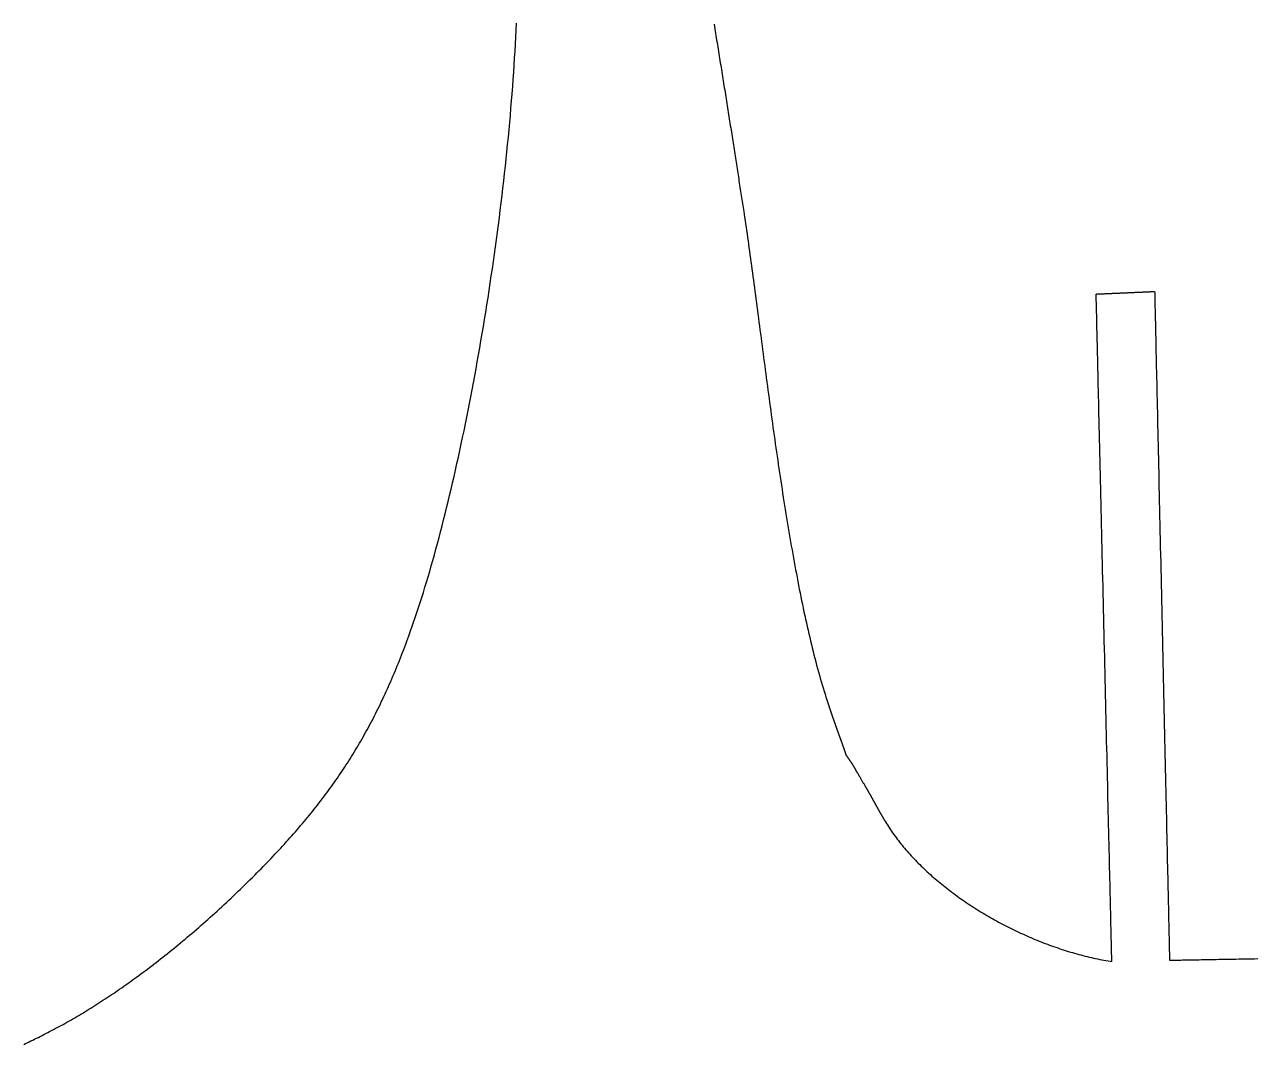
# Model space of a CAD drawing. Extents: x -41.2 to 15.8, y -4.2 to 22.
# Drawn here: x -33.35 to -26.95, y -3.93 to 1.37 of the extents above; entities that cross this region are included whole.
import ezdxf

# ---------------------------------------------------------------- set-up
doc = ezdxf.new("R2010")
doc.units = 0
doc.header["$MEASUREMENT"] = 0
doc.layers.add('LAYER_1', color=7, linetype='CONTINUOUS')

msp = doc.modelspace()

# ---------------------------------------------------------------- linework, layer by layer
at = {"layer": 'LAYER_1'}
msp.add_polyline3d([(-33.3595, -3.92943, 0), (-33.3501, -3.92511, 0), (-33.3407, -3.92074, 0), (-33.3313, -3.9163, 0), (-33.3218, -3.9118, 0), (-33.3122, -3.90725, 0), (-33.3027, -3.90263, 0), (-33.2931, -3.89795, 0), (-33.2835, -3.89321, 0), (-33.2738, -3.8884, 0), (-33.2641, -3.88354, 0), (-33.2544, -3.87861, 0), (-33.2446, -3.87362, 0), (-33.2348, -3.86857, 0), (-33.225, -3.86345, 0), (-33.2151, -3.85827, 0), (-33.2052, -3.85303, 0), (-33.1953, -3.84772, 0), (-33.1853, -3.84235, 0), (-33.1753, -3.83692, 0), (-33.1653, -3.83141, 0), (-33.1553, -3.82585, 0), (-33.1452, -3.82022, 0), (-33.135, -3.81452, 0), (-33.1249, -3.80876, 0), (-33.1147, -3.80293, 0), (-33.1045, -3.79704, 0), (-33.0942, -3.79108, 0), (-33.084, -3.78505, 0), (-33.0736, -3.77895, 0), (-33.0633, -3.77279, 0), (-33.0529, -3.76656, 0), (-33.0425, -3.76026, 0), (-33.0321, -3.7539, 0), (-33.0216, -3.74746, 0), (-33.0111, -3.74096, 0), (-33.0006, -3.73438, 0), (-32.99, -3.72774, 0), (-32.9795, -3.72103, 0), (-32.9688, -3.71425, 0), (-32.9582, -3.7074, 0), (-32.9475, -3.70047, 0), (-32.9368, -3.69348, 0), (-32.9261, -3.68642, 0), (-32.9153, -3.67928, 0), (-32.9045, -3.67207, 0), (-32.8937, -3.6648, 0), (-32.8828, -3.65745, 0), (-32.872, -3.65002, 0), (-32.861, -3.64253, 0), (-32.8501, -3.63496, 0), (-32.8391, -3.62732, 0), (-32.8281, -3.6196, 0), (-32.8171, -3.61181, 0), (-32.8061, -3.60395, 0), (-32.795, -3.59602, 0), (-32.7839, -3.58801, 0), (-32.7728, -3.57992, 0), (-32.7616, -3.57176, 0), (-32.7504, -3.56352, 0), (-32.7392, -3.55521, 0), (-32.7279, -3.54682, 0), (-32.7167, -3.53836, 0), (-32.7054, -3.52982, 0), (-32.694, -3.52121, 0), (-32.6827, -3.51251, 0), (-32.6713, -3.50374, 0), (-32.6599, -3.49489, 0), (-32.6485, -3.48597, 0), (-32.637, -3.47696, 0), (-32.6255, -3.46788, 0), (-32.614, -3.45872, 0), (-32.6025, -3.44948, 0), (-32.5909, -3.44017, 0), (-32.5793, -3.43077, 0), (-32.5677, -3.42129, 0), (-32.5561, -3.41173, 0), (-32.5444, -3.4021, 0), (-32.5327, -3.39238, 0), (-32.521, -3.38258, 0), (-32.5093, -3.3727, 0), (-32.4975, -3.36274, 0), (-32.4858, -3.3527, 0), (-32.4739, -3.34258, 0), (-32.4621, -3.33237, 0), (-32.4502, -3.32208, 0), (-32.4384, -3.31171, 0), (-32.4265, -3.30126, 0), (-32.4145, -3.29072, 0), (-32.4026, -3.2801, 0), (-32.3906, -3.2694, 0), (-32.3786, -3.25861, 0), (-32.3666, -3.24774, 0), (-32.3545, -3.23679, 0), (-32.3425, -3.22575, 0), (-32.3304, -3.21462, 0), (-32.3182, -3.20341, 0), (-32.3061, -3.19211, 0), (-32.2939, -3.18073, 0), (-32.2818, -3.16926, 0), (-32.2696, -3.15771, 0), (-32.2573, -3.14607, 0), (-32.2451, -3.13434, 0), (-32.2328, -3.12252, 0), (-32.2205, -3.11062, 0), (-32.2082, -3.09863, 0), (-32.1959, -3.08655, 0), (-32.1835, -3.07438, 0), (-32.1711, -3.06213, 0), (-32.1587, -3.04979, 0), (-32.1474, -3.03844, 0), (-32.1367, -3.02764, 0), (-32.126, -3.01686, 0), (-32.1154, -3.0061, 0), (-32.105, -2.99536, 0), (-32.0945, -2.98464, 0), (-32.0842, -2.97393, 0), (-32.074, -2.96323, 0), (-32.0638, -2.95255, 0), (-32.0537, -2.94189, 0), (-32.0437, -2.93123, 0), (-32.0337, -2.92058, 0), (-32.0239, -2.90995, 0), (-32.0141, -2.89932, 0), (-32.0044, -2.8887, 0), (-31.9947, -2.87808, 0), (-31.9852, -2.86747, 0), (-31.9757, -2.85687, 0), (-31.9662, -2.84626, 0), (-31.9569, -2.83566, 0), (-31.9476, -2.82506, 0), (-31.9384, -2.81445, 0), (-31.9293, -2.80385, 0), (-31.9202, -2.79324, 0), (-31.9112, -2.78263, 0), (-31.9022, -2.77201, 0), (-31.8934, -2.76138, 0), (-31.8846, -2.75075, 0), (-31.8758, -2.74011, 0), (-31.8672, -2.72946, 0), (-31.8586, -2.7188, 0), (-31.85, -2.70812, 0), (-31.8416, -2.69744, 0), (-31.8332, -2.68674, 0), (-31.8248, -2.67602, 0), (-31.8165, -2.66529, 0), (-31.8083, -2.65454, 0), (-31.8001, -2.64377, 0), (-31.792, -2.63298, 0), (-31.784, -2.62217, 0), (-31.776, -2.61134, 0), (-31.7681, -2.60048, 0), (-31.7602, -2.5896, 0), (-31.7524, -2.57869, 0), (-31.7447, -2.56776, 0), (-31.737, -2.5568, 0), (-31.7294, -2.54581, 0), (-31.7218, -2.5348, 0), (-31.7142, -2.52375, 0), (-31.7068, -2.51267, 0), (-31.6994, -2.50155, 0), (-31.692, -2.4904, 0), (-31.6847, -2.47922, 0), (-31.6774, -2.468, 0), (-31.6702, -2.45674, 0), (-31.6631, -2.44544, 0), (-31.656, -2.4341, 0), (-31.6489, -2.42272, 0), (-31.6419, -2.4113, 0), (-31.6349, -2.39984, 0), (-31.628, -2.38833, 0), (-31.6212, -2.37677, 0), (-31.6144, -2.36517, 0), (-31.6076, -2.35352, 0), (-31.6009, -2.34182, 0), (-31.5942, -2.33007, 0), (-31.5876, -2.31827, 0), (-31.581, -2.30642, 0), (-31.5744, -2.29452, 0), (-31.5679, -2.28256, 0), (-31.5615, -2.27054, 0), (-31.555, -2.25847, 0), (-31.5487, -2.24634, 0), (-31.5423, -2.23415, 0), (-31.536, -2.2219, 0), (-31.5298, -2.20959, 0), (-31.5236, -2.19722, 0), (-31.5174, -2.18478, 0), (-31.5112, -2.17228, 0), (-31.5051, -2.15971, 0), (-31.4991, -2.14708, 0), (-31.493, -2.13438, 0), (-31.4871, -2.1216, 0), (-31.4811, -2.10876, 0), (-31.4752, -2.09585, 0), (-31.4693, -2.08287, 0), (-31.4634, -2.06981, 0), (-31.4576, -2.05667, 0), (-31.4518, -2.04347, 0), (-31.446, -2.03018, 0), (-31.4403, -2.01682, 0), (-31.4346, -2.00337, 0), (-31.4289, -1.98985, 0), (-31.4233, -1.97624, 0), (-31.4177, -1.96256, 0), (-31.4121, -1.94879, 0), (-31.4065, -1.93493, 0), (-31.401, -1.92099, 0), (-31.3955, -1.90696, 0), (-31.39, -1.89284, 0), (-31.3846, -1.87864, 0), (-31.3791, -1.86434, 0), (-31.3737, -1.84995, 0), (-31.3684, -1.83547, 0), (-31.363, -1.8209, 0), (-31.3577, -1.80623, 0), (-31.3524, -1.79147, 0), (-31.3471, -1.7766, 0), (-31.3418, -1.76164, 0), (-31.3365, -1.74658, 0), (-31.3313, -1.73142, 0), (-31.3261, -1.71616, 0), (-31.3209, -1.7008, 0), (-31.3157, -1.68533, 0), (-31.3074, -1.66004, 0), (-31.299, -1.63434, 0), (-31.2907, -1.60823, 0), (-31.2824, -1.58173, 0), (-31.2742, -1.55485, 0), (-31.2659, -1.52758, 0), (-31.2577, -1.49994, 0), (-31.2495, -1.47193, 0), (-31.2413, -1.44355, 0), (-31.2332, -1.41482, 0), (-31.2251, -1.38575, 0), (-31.217, -1.35633, 0), (-31.2089, -1.32657, 0), (-31.2009, -1.29649, 0), (-31.1929, -1.26608, 0), (-31.185, -1.23536, 0), (-31.1771, -1.20433, 0), (-31.1692, -1.173, 0), (-31.1614, -1.14137, 0), (-31.1536, -1.10946, 0), (-31.1459, -1.07726, 0), (-31.1382, -1.04479, 0), (-31.1305, -1.01204, 0), (-31.1229, -0.97904, 0), (-31.1153, -0.94578, 0), (-31.1078, -0.91226, 0), (-31.1004, -0.87851, 0), (-31.093, -0.84452, 0), (-31.0856, -0.8103, 0), (-31.0783, -0.77586, 0), (-31.0711, -0.74121, 0), (-31.0639, -0.70634, 0), (-31.0568, -0.67127, 0), (-31.0498, -0.636, 0), (-31.0428, -0.60055, 0), (-31.0358, -0.56491, 0), (-31.029, -0.5291, 0), (-31.0222, -0.49311, 0), (-31.0155, -0.45697, 0), (-31.0088, -0.42066, 0), (-31.0022, -0.38421, 0), (-30.9957, -0.34761, 0), (-30.9892, -0.31088, 0), (-30.9829, -0.27402, 0), (-30.9766, -0.23703, 0), (-30.9704, -0.19993, 0), (-30.9642, -0.16271, 0), (-30.9582, -0.1254, 0), (-30.9522, -0.08798, 0), (-30.9463, -0.05048, 0), (-30.9405, -0.01289, 0), (-30.9348, 0.02477, 0), (-30.9292, 0.06251, 0), (-30.9236, 0.1003, 0), (-30.9182, 0.13816, 0), (-30.9128, 0.17606, 0), (-30.9076, 0.21401, 0), (-30.9024, 0.252, 0), (-30.8973, 0.29002, 0), (-30.8924, 0.32806, 0), (-30.8875, 0.36612, 0), (-30.8827, 0.40418, 0), (-30.878, 0.44226, 0), (-30.8734, 0.48033, 0), (-30.869, 0.51839, 0), (-30.8646, 0.55643, 0), (-30.8604, 0.59446, 0), (-30.8562, 0.63245, 0), (-30.8522, 0.67041, 0), (-30.8482, 0.70832, 0), (-30.8444, 0.74619, 0), (-30.8407, 0.784, 0), (-30.8371, 0.82175, 0), (-30.8337, 0.85943, 0), (-30.8303, 0.89703, 0), (-30.8271, 0.93455, 0), (-30.824, 0.97199, 0), (-30.821, 1.00933, 0), (-30.8181, 1.04656, 0), (-30.8154, 1.08369, 0), (-30.8127, 1.1207, 0), (-30.8103, 1.15759, 0), (-30.8079, 1.19435, 0), (-30.8057, 1.23098, 0), (-30.8036, 1.26747, 0), (-30.8016, 1.3038, 0), (-30.7998, 1.33999, 0), (-30.7981, 1.37601, 0)], dxfattribs=at)
at = {"layer": 'LAYER_1', "color": 7}
msp.add_polyline3d([(-29.7717, 1.37037, 0), (-29.7698, 1.35856, 0), (-29.7678, 1.34676, 0), (-29.7659, 1.33495, 0), (-29.7639, 1.32315, 0), (-29.762, 1.31134, 0), (-29.7601, 1.29953, 0), (-29.7581, 1.28772, 0), (-29.7562, 1.27592, 0), (-29.7543, 1.26411, 0), (-29.7524, 1.25231, 0), (-29.7504, 1.24051, 0), (-29.7485, 1.22871, 0), (-29.7466, 1.21692, 0), (-29.7447, 1.20513, 0), (-29.7428, 1.19334, 0), (-29.7409, 1.18156, 0), (-29.739, 1.16979, 0), (-29.7371, 1.15802, 0), (-29.7352, 1.14625, 0), (-29.7333, 1.1345, 0), (-29.7314, 1.12275, 0), (-29.7295, 1.111, 0), (-29.7276, 1.09927, 0), (-29.7257, 1.08755, 0), (-29.7238, 1.07583, 0), (-29.722, 1.06413, 0), (-29.7201, 1.05243, 0), (-29.7182, 1.04074, 0), (-29.7163, 1.02907, 0), (-29.7145, 1.01741, 0), (-29.7126, 1.00576, 0), (-29.7108, 0.99412, 0), (-29.7089, 0.9825, 0), (-29.7071, 0.97089, 0), (-29.7052, 0.95929, 0), (-29.7034, 0.94771, 0), (-29.7015, 0.93614, 0), (-29.6997, 0.92459, 0), (-29.6979, 0.91306, 0), (-29.6961, 0.90154, 0), (-29.6942, 0.89004, 0), (-29.6924, 0.87855, 0), (-29.6906, 0.86709, 0), (-29.6888, 0.85564, 0), (-29.687, 0.84421, 0), (-29.6852, 0.8328, 0), (-29.6834, 0.82141, 0), (-29.6816, 0.81004, 0), (-29.6798, 0.7987, 0), (-29.678, 0.78737, 0), (-29.6763, 0.77607, 0), (-29.6745, 0.76478, 0), (-29.6727, 0.75352, 0), (-29.671, 0.74229, 0), (-29.6692, 0.73108, 0), (-29.6675, 0.71989, 0), (-29.6657, 0.70873, 0), (-29.664, 0.69759, 0), (-29.6622, 0.68648, 0), (-29.6605, 0.67539, 0), (-29.6588, 0.66433, 0), (-29.6571, 0.6533, 0), (-29.6554, 0.6423, 0), (-29.6536, 0.63132, 0), (-29.6519, 0.62038, 0), (-29.6503, 0.60946, 0), (-29.6486, 0.59857, 0), (-29.6469, 0.58771, 0), (-29.6452, 0.57689, 0), (-29.6435, 0.56609, 0), (-29.6419, 0.55533, 0), (-29.6402, 0.5446, 0), (-29.6385, 0.5339, 0), (-29.6369, 0.52323, 0), (-29.6353, 0.5126, 0), (-29.6336, 0.502, 0), (-29.632, 0.49143, 0), (-29.6304, 0.48091, 0), (-29.6288, 0.47041, 0), (-29.6271, 0.45996, 0), (-29.6255, 0.44953, 0), (-29.624, 0.43915, 0), (-29.6224, 0.42881, 0), (-29.6208, 0.4185, 0), (-29.6192, 0.40823, 0), (-29.6176, 0.398, 0), (-29.6155, 0.38421, 0), (-29.613, 0.36738, 0), (-29.6104, 0.35038, 0), (-29.6079, 0.33324, 0), (-29.6053, 0.31595, 0), (-29.6028, 0.29852, 0), (-29.6002, 0.28094, 0), (-29.5977, 0.26323, 0), (-29.5951, 0.24537, 0), (-29.5926, 0.22739, 0), (-29.59, 0.20927, 0), (-29.5875, 0.19101, 0), (-29.5849, 0.17264, 0), (-29.5824, 0.15414, 0), (-29.5798, 0.13551, 0), (-29.5772, 0.11677, 0), (-29.5747, 0.09791, 0), (-29.5721, 0.07894, 0), (-29.5695, 0.05985, 0), (-29.5669, 0.04066, 0), (-29.5644, 0.02135, 0), (-29.5618, 0.00195, 0), (-29.5592, -0.01756, 0), (-29.5566, -0.03717, 0), (-29.554, -0.05687, 0), (-29.5513, -0.07667, 0), (-29.5487, -0.09656, 0), (-29.5461, -0.11653, 0), (-29.5435, -0.1366, 0), (-29.5408, -0.15674, 0), (-29.5382, -0.17697, 0), (-29.5355, -0.19728, 0), (-29.5328, -0.21766, 0), (-29.5302, -0.23812, 0), (-29.5275, -0.25865, 0), (-29.5248, -0.27925, 0), (-29.5221, -0.29991, 0), (-29.5193, -0.32064, 0), (-29.5166, -0.34142, 0), (-29.5139, -0.36227, 0), (-29.5111, -0.38317, 0), (-29.5084, -0.40413, 0), (-29.5056, -0.42513, 0), (-29.5028, -0.44618, 0), (-29.5, -0.46728, 0), (-29.4972, -0.48843, 0), (-29.4944, -0.50961, 0), (-29.4915, -0.53083, 0), (-29.4887, -0.55209, 0), (-29.4858, -0.57337, 0), (-29.4829, -0.59469, 0), (-29.48, -0.61604, 0), (-29.4771, -0.63741, 0), (-29.4742, -0.65881, 0), (-29.4712, -0.68022, 0), (-29.4683, -0.70166, 0), (-29.4653, -0.7231, 0), (-29.4623, -0.74456, 0), (-29.4593, -0.76604, 0), (-29.4562, -0.78751, 0), (-29.4532, -0.809, 0), (-29.4501, -0.83048, 0), (-29.447, -0.85197, 0), (-29.4439, -0.87345, 0), (-29.4408, -0.89492, 0), (-29.4376, -0.91639, 0), (-29.4345, -0.93785, 0), (-29.4313, -0.9593, 0), (-29.4281, -0.98073, 0), (-29.4248, -1.00214, 0), (-29.4216, -1.02353, 0), (-29.4183, -1.0449, 0), (-29.415, -1.06624, 0), (-29.4117, -1.08756, 0), (-29.4084, -1.10884, 0), (-29.405, -1.13009, 0), (-29.4016, -1.15131, 0), (-29.3982, -1.17248, 0), (-29.3948, -1.19362, 0), (-29.3913, -1.21471, 0), (-29.3878, -1.23576, 0), (-29.3843, -1.25675, 0), (-29.3808, -1.2777, 0), (-29.3772, -1.29859, 0), (-29.3736, -1.31943, 0), (-29.37, -1.3402, 0), (-29.3664, -1.36092, 0), (-29.3627, -1.38157, 0), (-29.359, -1.40216, 0), (-29.3553, -1.42268, 0), (-29.3515, -1.44312, 0), (-29.3477, -1.46349, 0), (-29.3439, -1.48379, 0), (-29.3401, -1.504, 0), (-29.3362, -1.52414, 0), (-29.3323, -1.54419, 0), (-29.3284, -1.56415, 0), (-29.3244, -1.58402, 0), (-29.3205, -1.60381, 0), (-29.3164, -1.62349, 0), (-29.3124, -1.64308, 0), (-29.3083, -1.66257, 0), (-29.3042, -1.68196, 0), (-29.3, -1.70125, 0), (-29.2958, -1.72043, 0), (-29.2916, -1.73949, 0), (-29.2874, -1.75845, 0), (-29.2831, -1.77729, 0), (-29.2788, -1.79601, 0), (-29.2744, -1.81462, 0), (-29.27, -1.8331, 0), (-29.2656, -1.85145, 0), (-29.2611, -1.86968, 0), (-29.2566, -1.88778, 0), (-29.2521, -1.90575, 0), (-29.2475, -1.92358, 0), (-29.2429, -1.94127, 0), (-29.2383, -1.95882, 0), (-29.2336, -1.97623, 0), (-29.2289, -1.9935, 0), (-29.2241, -2.01062, 0), (-29.2194, -2.02758, 0), (-29.2145, -2.0444, 0), (-29.2096, -2.06105, 0), (-29.2047, -2.07755, 0), (-29.1998, -2.09389, 0), (-29.1948, -2.11007, 0), (-29.1898, -2.12608, 0), (-29.1885, -2.1301, 0), (-29.188, -2.13148, 0), (-29.1876, -2.13285, 0), (-29.1872, -2.13421, 0), (-29.1867, -2.13557, 0), (-29.1863, -2.13692, 0), (-29.1859, -2.13827, 0), (-29.1854, -2.13962, 0), (-29.185, -2.14096, 0), (-29.1846, -2.14229, 0), (-29.1841, -2.14363, 0), (-29.1837, -2.14495, 0), (-29.1833, -2.14627, 0), (-29.1829, -2.14759, 0), (-29.1824, -2.1489, 0), (-29.182, -2.15021, 0), (-29.1816, -2.15151, 0), (-29.1812, -2.15281, 0), (-29.1807, -2.1541, 0), (-29.1803, -2.15539, 0), (-29.1799, -2.15668, 0), (-29.1795, -2.15796, 0), (-29.1791, -2.15924, 0), (-29.1787, -2.16051, 0), (-29.1782, -2.16178, 0), (-29.1778, -2.16304, 0), (-29.1774, -2.1643, 0), (-29.177, -2.16556, 0), (-29.1766, -2.16681, 0), (-29.1762, -2.16806, 0), (-29.1758, -2.1693, 0), (-29.1754, -2.17054, 0), (-29.1749, -2.17178, 0), (-29.1745, -2.17301, 0), (-29.1741, -2.17424, 0), (-29.1737, -2.17547, 0), (-29.1733, -2.17669, 0), (-29.1729, -2.17791, 0), (-29.1725, -2.17912, 0), (-29.1721, -2.18033, 0), (-29.1717, -2.18154, 0), (-29.1713, -2.18274, 0), (-29.1709, -2.18394, 0), (-29.1705, -2.18514, 0), (-29.1701, -2.18633, 0), (-29.1697, -2.18752, 0), (-29.1693, -2.18871, 0), (-29.1689, -2.18989, 0), (-29.1685, -2.19107, 0), (-29.1681, -2.19225, 0), (-29.1677, -2.19343, 0), (-29.1673, -2.1946, 0), (-29.1669, -2.19577, 0), (-29.1665, -2.19693, 0), (-29.1662, -2.19809, 0), (-29.1658, -2.19925, 0), (-29.1654, -2.20041, 0), (-29.165, -2.20156, 0), (-29.1646, -2.20271, 0), (-29.1642, -2.20386, 0), (-29.1638, -2.20501, 0), (-29.1634, -2.20615, 0), (-29.163, -2.20729, 0), (-29.1626, -2.20842, 0), (-29.1623, -2.20956, 0), (-29.1619, -2.21069, 0), (-29.1615, -2.21182, 0), (-29.1611, -2.21295, 0), (-29.1607, -2.21407, 0), (-29.1603, -2.2152, 0), (-29.1599, -2.21632, 0), (-29.1596, -2.21743, 0), (-29.1592, -2.21855, 0), (-29.1588, -2.21966, 0), (-29.1584, -2.22077, 0), (-29.158, -2.22188, 0), (-29.1576, -2.22299, 0), (-29.1573, -2.2241, 0), (-29.1569, -2.2252, 0), (-29.1565, -2.2263, 0), (-29.1561, -2.2274, 0), (-29.1557, -2.2285, 0), (-29.1554, -2.22959, 0), (-29.155, -2.23069, 0), (-29.1546, -2.23178, 0), (-29.1542, -2.23287, 0), (-29.1538, -2.23396, 0), (-29.1535, -2.23504, 0), (-29.1531, -2.23613, 0), (-29.1527, -2.23721, 0), (-29.1523, -2.23829, 0), (-29.152, -2.23937, 0), (-29.1516, -2.24045, 0), (-29.1512, -2.24153, 0), (-29.1508, -2.24261, 0), (-29.1504, -2.24368, 0), (-29.1501, -2.24476, 0), (-29.1497, -2.24583, 0), (-29.1493, -2.2469, 0), (-29.1489, -2.24797, 0), (-29.1486, -2.24904, 0), (-29.1482, -2.25011, 0), (-29.1478, -2.25118, 0), (-29.1474, -2.25224, 0), (-29.1471, -2.25331, 0), (-29.1467, -2.25437, 0), (-29.1463, -2.25544, 0), (-29.1459, -2.2565, 0), (-29.1456, -2.25756, 0), (-29.1452, -2.25862, 0), (-29.1448, -2.25968, 0), (-29.1444, -2.26074, 0), (-29.1441, -2.2618, 0), (-29.1437, -2.26286, 0), (-29.1433, -2.26392, 0), (-29.1429, -2.26497, 0), (-29.1426, -2.26603, 0), (-29.1422, -2.26709, 0), (-29.1418, -2.26814, 0), (-29.1414, -2.2692, 0), (-29.1411, -2.27026, 0), (-29.1407, -2.27131, 0), (-29.1403, -2.27237, 0), (-29.1399, -2.27342, 0), (-29.1396, -2.27448, 0), (-29.1392, -2.27553, 0), (-29.1388, -2.27658, 0), (-29.1384, -2.27764, 0), (-29.1381, -2.27869, 0), (-29.1377, -2.27975, 0), (-29.1373, -2.2808, 0), (-29.1369, -2.28186, 0), (-29.1365, -2.28291, 0), (-29.1362, -2.28397, 0), (-29.1358, -2.28502, 0), (-29.1354, -2.28608, 0), (-29.135, -2.28713, 0), (-29.1347, -2.28819, 0), (-29.1343, -2.28925, 0), (-29.1339, -2.2903, 0), (-29.1335, -2.29136, 0), (-29.1331, -2.29242, 0), (-29.1328, -2.29348, 0), (-29.1324, -2.29454, 0), (-29.132, -2.2956, 0), (-29.1316, -2.29666, 0), (-29.1312, -2.29772, 0), (-29.1309, -2.29878, 0), (-29.1305, -2.29985, 0), (-29.1301, -2.30091, 0), (-29.1297, -2.30198, 0), (-29.1293, -2.30304, 0), (-29.1289, -2.30411, 0), (-29.1286, -2.30518, 0), (-29.1282, -2.30624, 0), (-29.1278, -2.30731, 0), (-29.1274, -2.30839, 0), (-29.127, -2.30946, 0), (-29.1266, -2.31053, 0), (-29.1262, -2.31161, 0), (-29.1259, -2.31268, 0), (-29.1255, -2.31376, 0), (-29.1251, -2.31484, 0), (-29.1247, -2.31592, 0), (-29.1243, -2.317, 0), (-29.1239, -2.31808, 0), (-29.1235, -2.31917, 0), (-29.1231, -2.32026, 0), (-29.1227, -2.32134, 0), (-29.1224, -2.32243, 0), (-29.122, -2.32352, 0), (-29.1216, -2.32462, 0), (-29.1212, -2.32571, 0), (-29.1208, -2.32681, 0), (-29.1204, -2.32791, 0), (-29.12, -2.32901, 0), (-29.1196, -2.33011, 0), (-29.1192, -2.33121, 0), (-29.1188, -2.33232, 0), (-29.1184, -2.33343, 0), (-29.118, -2.33454, 0), (-29.1176, -2.33565, 0), (-29.1172, -2.33677, 0), (-29.1168, -2.33788, 0), (-29.1164, -2.339, 0), (-29.116, -2.34013, 0), (-29.1156, -2.34125, 0), (-29.1152, -2.34238, 0), (-29.1148, -2.3435, 0), (-29.1144, -2.34464, 0), (-29.114, -2.34577, 0), (-29.1136, -2.34691, 0), (-29.1132, -2.34805, 0), (-29.1128, -2.34919, 0), (-29.1123, -2.35033, 0), (-29.1119, -2.35148, 0), (-29.1115, -2.35263, 0), (-29.1111, -2.35378, 0), (-29.1107, -2.35494, 0), (-29.1103, -2.35609, 0), (-29.1099, -2.35725, 0), (-29.1095, -2.35842, 0), (-29.109, -2.35959, 0), (-29.1086, -2.36076, 0), (-29.1082, -2.36193, 0), (-29.1078, -2.36311, 0), (-29.1074, -2.36428, 0), (-29.1069, -2.36547, 0), (-29.1065, -2.36665, 0), (-29.1061, -2.36784, 0), (-29.1057, -2.36903, 0), (-29.1053, -2.37023, 0), (-29.1048, -2.37143, 0), (-29.1044, -2.37263, 0), (-29.104, -2.37384, 0), (-29.1035, -2.37505, 0), (-29.1031, -2.37626, 0), (-29.1027, -2.37748, 0), (-29.1023, -2.3787, 0), (-29.1018, -2.37992, 0), (-29.1014, -2.38115, 0), (-29.1009, -2.38238, 0), (-29.1005, -2.38362, 0), (-29.1001, -2.38485, 0), (-29.0996, -2.3861, 0), (-29.0992, -2.38734, 0), (-29.0988, -2.3886, 0), (-29.0983, -2.38985, 0), (-29.0979, -2.39111, 0), (-29.0974, -2.39237, 0), (-29.097, -2.39364, 0), (-29.0965, -2.39491, 0), (-29.0961, -2.39619, 0), (-29.0956, -2.39747, 0), (-29.0952, -2.39875, 0), (-29.0947, -2.40004, 0), (-29.0943, -2.40133, 0), (-29.0938, -2.40263, 0), (-29.0934, -2.40393, 0), (-29.0929, -2.40523, 0), (-29.0925, -2.40654, 0), (-29.092, -2.40786, 0), (-29.0915, -2.40918, 0), (-29.0911, -2.4105, 0), (-29.0906, -2.41183, 0), (-29.0901, -2.41317, 0), (-29.0897, -2.4145, 0), (-29.0892, -2.41585, 0), (-29.0887, -2.4172, 0), (-29.0883, -2.41855, 0), (-29.0878, -2.41991, 0), (-29.0873, -2.42127, 0), (-29.0868, -2.42264, 0), (-29.0864, -2.42401, 0), (-29.0859, -2.42539, 0), (-29.0852, -2.42683, 0), (-29.0842, -2.42834, 0), (-29.0832, -2.4298, 0), (-29.0822, -2.43122, 0), (-29.0813, -2.4326, 0), (-29.0804, -2.43394, 0), (-29.0795, -2.43524, 0), (-29.0786, -2.4365, 0), (-29.0778, -2.43772, 0), (-29.077, -2.43891, 0), (-29.0762, -2.44005, 0), (-29.0754, -2.44117, 0), (-29.0747, -2.44224, 0), (-29.074, -2.44329, 0), (-29.0733, -2.4443, 0), (-29.0726, -2.44528, 0), (-29.0719, -2.44622, 0), (-29.0713, -2.44714, 0), (-29.0707, -2.44803, 0), (-29.0701, -2.44889, 0), (-29.0695, -2.44973, 0), (-29.0689, -2.45054, 0), (-29.0684, -2.45132, 0), (-29.0679, -2.45208, 0), (-29.0673, -2.45281, 0), (-29.0668, -2.45353, 0), (-29.0664, -2.45422, 0), (-29.0659, -2.45489, 0), (-29.0654, -2.45554, 0), (-29.065, -2.45618, 0), (-29.0646, -2.45679, 0), (-29.0641, -2.45739, 0), (-29.0637, -2.45798, 0), (-29.0633, -2.45855, 0), (-29.0629, -2.4591, 0), (-29.0626, -2.45964, 0), (-29.0622, -2.46017, 0), (-29.0618, -2.46069, 0), (-29.0615, -2.4612, 0), (-29.0611, -2.4617, 0), (-29.0608, -2.4622, 0), (-29.0604, -2.46268, 0), (-29.0601, -2.46316, 0), (-29.0598, -2.46364, 0), (-29.0595, -2.46411, 0), (-29.0591, -2.46457, 0), (-29.0588, -2.46504, 0), (-29.0585, -2.4655, 0), (-29.0582, -2.46596, 0), (-29.0579, -2.46642, 0), (-29.0576, -2.46689, 0), (-29.0573, -2.46735, 0), (-29.057, -2.46782, 0), (-29.0567, -2.4683, 0), (-29.0563, -2.46878, 0), (-29.056, -2.46926, 0), (-29.0557, -2.46975, 0), (-29.0554, -2.47025, 0), (-29.0551, -2.47076, 0), (-29.0547, -2.47128, 0), (-29.0544, -2.47181, 0), (-29.0541, -2.47235, 0), (-29.0537, -2.47291, 0), (-29.0534, -2.47347, 0), (-29.053, -2.47406, 0), (-29.0526, -2.47466, 0), (-29.0523, -2.47527, 0), (-29.0519, -2.4759, 0), (-29.0515, -2.47655, 0), (-29.0511, -2.47722, 0), (-29.0507, -2.47792, 0), (-29.0502, -2.47863, 0), (-29.0498, -2.47936, 0), (-29.0493, -2.48012, 0), (-29.0489, -2.4809, 0), (-29.0484, -2.48171, 0), (-29.0479, -2.48254, 0), (-29.0474, -2.4834, 0), (-29.0469, -2.48429, 0), (-29.0463, -2.4852, 0), (-29.0458, -2.48615, 0), (-29.0452, -2.48712, 0), (-29.0446, -2.48813, 0), (-29.044, -2.48917, 0), (-29.0433, -2.49025, 0), (-29.0427, -2.49136, 0), (-29.042, -2.4925, 0), (-29.0413, -2.49368, 0), (-29.0406, -2.4949, 0), (-29.0399, -2.49616, 0), (-29.0391, -2.49746, 0), (-29.0383, -2.49879, 0), (-29.0375, -2.50017, 0), (-29.0367, -2.50159, 0), (-29.0358, -2.50305, 0), (-29.035, -2.50456, 0), (-29.0341, -2.50611, 0), (-29.0331, -2.50771, 0), (-29.0322, -2.50935, 0), (-29.0312, -2.51105, 0), (-29.0302, -2.51279, 0), (-29.0291, -2.51458, 0), (-29.028, -2.51642, 0), (-29.0269, -2.51831, 0), (-29.0258, -2.52026, 0), (-29.0246, -2.52226, 0), (-29.0234, -2.52431, 0), (-29.0222, -2.52642, 0), (-29.0209, -2.52859, 0), (-29.0196, -2.53081, 0), (-29.0183, -2.53309, 0), (-29.0169, -2.53543, 0), (-29.0155, -2.53783, 0), (-29.0141, -2.54029, 0), (-29.0126, -2.54281, 0), (-29.0111, -2.5454, 0), (-29.0096, -2.54805, 0), (-29.008, -2.55077, 0), (-29.0064, -2.55355, 0), (-29.0047, -2.55639, 0), (-29.003, -2.55931, 0), (-29.0012, -2.56229, 0), (-28.9994, -2.56535, 0), (-28.9976, -2.56847, 0), (-28.9957, -2.57167, 0), (-28.9938, -2.57493, 0), (-28.9919, -2.57828, 0), (-28.9899, -2.58169, 0), (-28.9884, -2.58419, 0), (-28.9873, -2.58608, 0), (-28.9862, -2.58796, 0), (-28.9851, -2.58983, 0), (-28.984, -2.59168, 0), (-28.983, -2.59351, 0), (-28.9819, -2.59533, 0), (-28.9809, -2.59714, 0), (-28.9798, -2.59892, 0), (-28.9788, -2.6007, 0), (-28.9778, -2.60246, 0), (-28.9768, -2.60421, 0), (-28.9758, -2.60594, 0), (-28.9748, -2.60766, 0), (-28.9738, -2.60936, 0), (-28.9728, -2.61105, 0), (-28.9719, -2.61273, 0), (-28.9709, -2.6144, 0), (-28.97, -2.61606, 0), (-28.969, -2.6177, 0), (-28.9681, -2.61933, 0), (-28.9672, -2.62095, 0), (-28.9663, -2.62255, 0), (-28.9654, -2.62415, 0), (-28.9645, -2.62573, 0), (-28.9636, -2.62731, 0), (-28.9627, -2.62887, 0), (-28.9618, -2.63042, 0), (-28.961, -2.63197, 0), (-28.9601, -2.6335, 0), (-28.9592, -2.63502, 0), (-28.9584, -2.63654, 0), (-28.9575, -2.63804, 0), (-28.9567, -2.63954, 0), (-28.9559, -2.64102, 0), (-28.955, -2.6425, 0), (-28.9542, -2.64397, 0), (-28.9534, -2.64544, 0), (-28.9526, -2.64689, 0), (-28.9518, -2.64834, 0), (-28.951, -2.64978, 0), (-28.9502, -2.65121, 0), (-28.9494, -2.65264, 0), (-28.9486, -2.65406, 0), (-28.9478, -2.65547, 0), (-28.947, -2.65688, 0), (-28.9463, -2.65828, 0), (-28.9455, -2.65967, 0), (-28.9447, -2.66106, 0), (-28.9439, -2.66245, 0), (-28.9432, -2.66383, 0), (-28.9424, -2.6652, 0), (-28.9417, -2.66657, 0), (-28.9409, -2.66794, 0), (-28.9402, -2.6693, 0), (-28.9394, -2.67066, 0), (-28.9387, -2.67201, 0), (-28.9379, -2.67337, 0), (-28.9372, -2.67471, 0), (-28.9364, -2.67606, 0), (-28.9357, -2.6774, 0), (-28.9349, -2.67874, 0), (-28.9342, -2.68008, 0), (-28.9335, -2.68142, 0), (-28.9327, -2.68275, 0), (-28.932, -2.68408, 0), (-28.9312, -2.68542, 0), (-28.9305, -2.68675, 0), (-28.9298, -2.68808, 0), (-28.929, -2.68941, 0), (-28.9283, -2.69074, 0), (-28.9276, -2.69207, 0), (-28.9268, -2.69339, 0), (-28.9261, -2.69472, 0), (-28.9253, -2.69605, 0), (-28.9246, -2.69739, 0), (-28.9239, -2.69872, 0), (-28.9231, -2.70005, 0), (-28.9224, -2.70139, 0), (-28.9216, -2.70272, 0), (-28.9209, -2.70406, 0), (-28.9201, -2.7054, 0), (-28.9194, -2.70675, 0), (-28.9186, -2.70809, 0), (-28.9179, -2.70944, 0), (-28.9171, -2.71079, 0), (-28.9163, -2.71215, 0), (-28.9156, -2.71351, 0), (-28.9148, -2.71487, 0), (-28.914, -2.71624, 0), (-28.9133, -2.71761, 0), (-28.9125, -2.71899, 0), (-28.9117, -2.72037, 0), (-28.9109, -2.72176, 0), (-28.9101, -2.72315, 0), (-28.9093, -2.72455, 0), (-28.9085, -2.72595, 0), (-28.9077, -2.72736, 0), (-28.9069, -2.72877, 0), (-28.9061, -2.73019, 0), (-28.9053, -2.73162, 0), (-28.9044, -2.73306, 0), (-28.9036, -2.7345, 0), (-28.9028, -2.73595, 0), (-28.9019, -2.73741, 0), (-28.9011, -2.73887, 0), (-28.9002, -2.74034, 0), (-28.8994, -2.74183, 0), (-28.8985, -2.74332, 0), (-28.8976, -2.74481, 0), (-28.8968, -2.74632, 0), (-28.8959, -2.74784, 0), (-28.895, -2.74936, 0), (-28.8941, -2.7509, 0), (-28.8932, -2.75245, 0), (-28.8922, -2.754, 0), (-28.8913, -2.75557, 0), (-28.8904, -2.75715, 0), (-28.8894, -2.75874, 0), (-28.8885, -2.76033, 0), (-28.8875, -2.76194, 0), (-28.8866, -2.76357, 0), (-28.8856, -2.7652, 0), (-28.8846, -2.76685, 0), (-28.8836, -2.76851, 0), (-28.8826, -2.77018, 0), (-28.8816, -2.77186, 0), (-28.8806, -2.77356, 0), (-28.8759, -2.78115, 0), (-28.8708, -2.78942, 0), (-28.8655, -2.79768, 0), (-28.8601, -2.80591, 0), (-28.8547, -2.81412, 0), (-28.8491, -2.82231, 0), (-28.8434, -2.83047, 0), (-28.8376, -2.83861, 0), (-28.8317, -2.84673, 0), (-28.8258, -2.85482, 0), (-28.8197, -2.86289, 0), (-28.8135, -2.87093, 0), (-28.8072, -2.87895, 0), (-28.8009, -2.88694, 0), (-28.7944, -2.8949, 0), (-28.7879, -2.90284, 0), (-28.7812, -2.91074, 0), (-28.7745, -2.91862, 0), (-28.7677, -2.92647, 0), (-28.7608, -2.9343, 0), (-28.7538, -2.94209, 0), (-28.7467, -2.94985, 0), (-28.7395, -2.95758, 0), (-28.7322, -2.96528, 0), (-28.7249, -2.97294, 0), (-28.7175, -2.98058, 0), (-28.71, -2.98818, 0), (-28.7024, -2.99575, 0), (-28.6947, -3.00328, 0), (-28.687, -3.01078, 0), (-28.6791, -3.01824, 0), (-28.6712, -3.02567, 0), (-28.6632, -3.03307, 0), (-28.6552, -3.04043, 0), (-28.6471, -3.04775, 0), (-28.6389, -3.05503, 0), (-28.6306, -3.06228, 0), (-28.6222, -3.06948, 0), (-28.6138, -3.07665, 0), (-28.6053, -3.08378, 0), (-28.5968, -3.09087, 0), (-28.5882, -3.09792, 0), (-28.5795, -3.10493, 0), (-28.5707, -3.1119, 0), (-28.5619, -3.11883, 0), (-28.553, -3.12571, 0), (-28.5441, -3.13255, 0), (-28.5351, -3.13935, 0), (-28.526, -3.14611, 0), (-28.5169, -3.15282, 0), (-28.5077, -3.15948, 0), (-28.4985, -3.1661, 0), (-28.4892, -3.17268, 0), (-28.4798, -3.17921, 0), (-28.4704, -3.18569, 0), (-28.4609, -3.19212, 0), (-28.4514, -3.19851, 0), (-28.4419, -3.20485, 0), (-28.4323, -3.21114, 0), (-28.4226, -3.21738, 0), (-28.4129, -3.22358, 0), (-28.4031, -3.22972, 0), (-28.3933, -3.23581, 0), (-28.3834, -3.24185, 0), (-28.3735, -3.24784, 0), (-28.3636, -3.25378, 0), (-28.3536, -3.25966, 0), (-28.3436, -3.26549, 0), (-28.3335, -3.27127, 0), (-28.3234, -3.277, 0), (-28.3133, -3.28267, 0), (-28.3031, -3.28828, 0), (-28.2929, -3.29384, 0), (-28.2826, -3.29934, 0), (-28.2723, -3.30479, 0), (-28.262, -3.31018, 0), (-28.2516, -3.31551, 0), (-28.2412, -3.32079, 0), (-28.2308, -3.326, 0), (-28.2203, -3.33116, 0), (-28.2099, -3.33626, 0), (-28.1994, -3.3413, 0), (-28.1888, -3.34627, 0), (-28.1782, -3.35119, 0), (-28.1677, -3.35605, 0), (-28.157, -3.36084, 0), (-28.1464, -3.36557, 0), (-28.1357, -3.37024, 0), (-28.1251, -3.37484, 0), (-28.1144, -3.37939, 0), (-28.1036, -3.38386, 0), (-28.0929, -3.38827, 0), (-28.0822, -3.39262, 0), (-28.0714, -3.3969, 0), (-28.0606, -3.40112, 0), (-28.0498, -3.40526, 0), (-28.039, -3.40935, 0), (-28.0282, -3.41336, 0), (-28.0173, -3.4173, 0), (-28.0065, -3.42118, 0), (-27.9956, -3.42498, 0), (-27.9847, -3.42872, 0), (-27.9739, -3.43239, 0), (-27.963, -3.43598, 0), (-27.9521, -3.43951, 0), (-27.9412, -3.44296, 0), (-27.9303, -3.44634, 0), (-27.9194, -3.44965, 0), (-27.9085, -3.45289, 0), (-27.8976, -3.45605, 0), (-27.8867, -3.45913, 0), (-27.8758, -3.46215, 0), (-27.8649, -3.46508, 0), (-27.854, -3.46795, 0), (-27.8431, -3.47073, 0), (-27.8323, -3.47344, 0), (-27.8214, -3.47607, 0), (-27.8105, -3.47863, 0), (-27.7996, -3.4811, 0), (-27.7888, -3.4835, 0), (-27.7779, -3.48582, 0), (-27.7671, -3.48806, 0), (-27.7563, -3.49022, 0), (-27.7455, -3.4923, 0), (-27.7347, -3.49429, 0), (-27.7239, -3.49621, 0), (-27.7132, -3.49804, 0), (-27.7042, -3.4995, 0), (-27.7042, -3.49866, 0), (-27.7042, -3.49657, 0), (-27.7043, -3.49324, 0), (-27.7044, -3.4887, 0), (-27.7045, -3.48298, 0), (-27.7047, -3.47607, 0), (-27.7049, -3.46802, 0), (-27.7051, -3.45883, 0), (-27.7054, -3.44853, 0), (-27.7056, -3.43714, 0), (-27.7059, -3.42468, 0), (-27.7062, -3.41116, 0), (-27.7066, -3.39661, 0), (-27.7069, -3.38105, 0), (-27.7073, -3.3645, 0), (-27.7077, -3.34697, 0), (-27.7082, -3.32849, 0), (-27.7086, -3.30908, 0), (-27.7091, -3.28876, 0), (-27.7096, -3.26754, 0), (-27.7101, -3.24545, 0), (-27.7107, -3.2225, 0), (-27.7112, -3.19873, 0), (-27.7118, -3.17414, 0), (-27.7124, -3.14876, 0), (-27.713, -3.1226, 0), (-27.7136, -3.09569, 0), (-27.7143, -3.06805, 0), (-27.7149, -3.0397, 0), (-27.7156, -3.01065, 0), (-27.7163, -2.98093, 0), (-27.717, -2.95056, 0), (-27.7178, -2.91955, 0), (-27.7185, -2.88793, 0), (-27.7193, -2.85572, 0), (-27.72, -2.82293, 0), (-27.7208, -2.78959, 0), (-27.7216, -2.75572, 0), (-27.7224, -2.72134, 0), (-27.7232, -2.68646, 0), (-27.7241, -2.6511, 0), (-27.7249, -2.6153, 0), (-27.7257, -2.57906, 0), (-27.7266, -2.54241, 0), (-27.7275, -2.50536, 0), (-27.7284, -2.46794, 0), (-27.7292, -2.43017, 0), (-27.7301, -2.39206, 0), (-27.731, -2.35364, 0), (-27.7319, -2.31492, 0), (-27.7329, -2.27594, 0), (-27.7338, -2.2367, 0), (-27.7347, -2.19722, 0), (-27.7356, -2.15753, 0), (-27.7366, -2.11765, 0), (-27.7375, -2.07759, 0), (-27.7385, -2.03738, 0), (-27.7394, -1.99704, 0), (-27.7403, -1.95658, 0), (-27.7413, -1.91603, 0), (-27.7423, -1.8754, 0), (-27.7432, -1.83472, 0), (-27.7442, -1.79401, 0), (-27.7451, -1.75328, 0), (-27.7461, -1.71255, 0), (-27.747, -1.67186, 0), (-27.748, -1.63121, 0), (-27.7489, -1.59062, 0), (-27.7499, -1.55012, 0), (-27.7508, -1.50973, 0), (-27.7518, -1.46946, 0), (-27.7527, -1.42934, 0), (-27.7537, -1.38939, 0), (-27.7546, -1.34962, 0), (-27.7555, -1.31005, 0), (-27.7564, -1.27071, 0), (-27.7574, -1.23162, 0), (-27.7583, -1.19279, 0), (-27.7592, -1.15425, 0), (-27.7601, -1.11601, 0), (-27.761, -1.0781, 0), (-27.7618, -1.04054, 0), (-27.7627, -1.00334, 0), (-27.7636, -0.96652, 0), (-27.7644, -0.93011, 0), (-27.7653, -0.89413, 0), (-27.7661, -0.85859, 0), (-27.7669, -0.82351, 0), (-27.7677, -0.78893, 0), (-27.7685, -0.75484, 0), (-27.7693, -0.72129, 0), (-27.7701, -0.68827, 0), (-27.7709, -0.65582, 0), (-27.7716, -0.62396, 0), (-27.7723, -0.5927, 0), (-27.7731, -0.56207, 0), (-27.7738, -0.53208, 0), (-27.7744, -0.50276, 0), (-27.7751, -0.47412, 0), (-27.7758, -0.44619, 0), (-27.7764, -0.41898, 0), (-27.777, -0.39252, 0), (-27.7776, -0.36682, 0), (-27.7782, -0.34191, 0), (-27.7788, -0.3178, 0), (-27.7793, -0.29452, 0), (-27.7799, -0.27208, 0), (-27.7804, -0.2505, 0), (-27.7808, -0.22981, 0), (-27.7813, -0.21003, 0), (-27.7818, -0.19117, 0), (-27.7822, -0.17325, 0), (-27.7826, -0.1563, 0), (-27.7829, -0.14033, 0), (-27.7833, -0.12537, 0), (-27.7836, -0.11143, 0), (-27.7839, -0.09854, 0), (-27.7842, -0.08671, 0), (-27.7845, -0.07597, 0), (-27.7847, -0.06633, 0), (-27.7849, -0.05781, 0), (-27.7851, -0.05044, 0), (-27.7852, -0.04423, 0), (-27.7853, -0.03921, 0), (-27.7854, -0.03539, 0), (-27.7855, -0.03279, 0), (-27.7855, -0.03144, 0), (-27.7855, -0.03124, 0), (-27.7854, -0.03123, 0), (-27.7852, -0.03122, 0), (-27.7849, -0.03121, 0), (-27.7844, -0.03119, 0), (-27.7839, -0.03117, 0), (-27.7833, -0.03114, 0), (-27.7825, -0.03111, 0), (-27.7817, -0.03107, 0), (-27.7808, -0.03103, 0), (-27.7798, -0.03099, 0), (-27.7786, -0.03094, 0), (-27.7774, -0.03088, 0), (-27.7761, -0.03083, 0), (-27.7747, -0.03077, 0), (-27.7733, -0.0307, 0), (-27.7717, -0.03063, 0), (-27.7701, -0.03056, 0), (-27.7683, -0.03049, 0), (-27.7665, -0.03041, 0), (-27.7647, -0.03033, 0), (-27.7627, -0.03024, 0), (-27.7607, -0.03015, 0), (-27.7586, -0.03006, 0), (-27.7564, -0.02996, 0), (-27.7542, -0.02987, 0), (-27.7519, -0.02977, 0), (-27.7495, -0.02966, 0), (-27.747, -0.02955, 0), (-27.7445, -0.02945, 0), (-27.742, -0.02933, 0), (-27.7394, -0.02922, 0), (-27.7367, -0.0291, 0), (-27.734, -0.02898, 0), (-27.7312, -0.02886, 0), (-27.7283, -0.02874, 0), (-27.7254, -0.02861, 0), (-27.7225, -0.02848, 0), (-27.7195, -0.02835, 0), (-27.7165, -0.02822, 0), (-27.7134, -0.02808, 0), (-27.7103, -0.02795, 0), (-27.7072, -0.02781, 0), (-27.704, -0.02767, 0), (-27.7008, -0.02753, 0), (-27.6975, -0.02739, 0), (-27.6942, -0.02724, 0), (-27.6909, -0.0271, 0), (-27.6876, -0.02695, 0), (-27.6842, -0.02681, 0), (-27.6808, -0.02666, 0), (-27.6774, -0.02651, 0), (-27.6739, -0.02636, 0), (-27.6705, -0.0262, 0), (-27.667, -0.02605, 0), (-27.6635, -0.0259, 0), (-27.66, -0.02575, 0), (-27.6565, -0.02559, 0), (-27.6529, -0.02544, 0), (-27.6494, -0.02528, 0), (-27.6458, -0.02513, 0), (-27.6423, -0.02497, 0), (-27.6387, -0.02481, 0), (-27.6351, -0.02466, 0), (-27.6316, -0.0245, 0), (-27.628, -0.02435, 0), (-27.6244, -0.02419, 0), (-27.6209, -0.02403, 0), (-27.6173, -0.02388, 0), (-27.6138, -0.02372, 0), (-27.6102, -0.02357, 0), (-27.6067, -0.02341, 0), (-27.6032, -0.02326, 0), (-27.5997, -0.02311, 0), (-27.5962, -0.02295, 0), (-27.5927, -0.0228, 0), (-27.5893, -0.02265, 0), (-27.5859, -0.0225, 0), (-27.5825, -0.02235, 0), (-27.5791, -0.02221, 0), (-27.5758, -0.02206, 0), (-27.5725, -0.02192, 0), (-27.5692, -0.02177, 0), (-27.5659, -0.02163, 0), (-27.5627, -0.02149, 0), (-27.5595, -0.02135, 0), (-27.5564, -0.02121, 0), (-27.5533, -0.02108, 0), (-27.5502, -0.02094, 0), (-27.5472, -0.02081, 0), (-27.5442, -0.02068, 0), (-27.5413, -0.02055, 0), (-27.5384, -0.02043, 0), (-27.5356, -0.0203, 0), (-27.5328, -0.02018, 0), (-27.5301, -0.02006, 0), (-27.5274, -0.01995, 0), (-27.5248, -0.01983, 0), (-27.5223, -0.01972, 0), (-27.5198, -0.01961, 0), (-27.5173, -0.0195, 0), (-27.515, -0.0194, 0), (-27.5127, -0.0193, 0), (-27.5104, -0.0192, 0), (-27.5083, -0.01911, 0), (-27.5062, -0.01902, 0), (-27.5042, -0.01893, 0), (-27.5022, -0.01884, 0), (-27.5004, -0.01876, 0), (-27.4986, -0.01868, 0), (-27.4968, -0.01861, 0), (-27.4952, -0.01854, 0), (-27.4937, -0.01847, 0), (-27.4922, -0.0184, 0), (-27.4908, -0.01834, 0), (-27.4895, -0.01829, 0), (-27.4883, -0.01823, 0), (-27.4872, -0.01819, 0), (-27.4862, -0.01814, 0), (-27.4853, -0.0181, 0), (-27.4845, -0.01807, 0), (-27.4838, -0.01803, 0), (-27.4832, -0.01801, 0), (-27.4826, -0.01799, 0), (-27.4822, -0.01797, 0), (-27.4819, -0.01795, 0), (-27.4817, -0.01795, 0), (-27.4816, -0.01794, 0), (-27.4816, -0.01825, 0), (-27.4816, -0.01977, 0), (-27.4815, -0.02253, 0), (-27.4814, -0.02652, 0), (-27.4813, -0.03171, 0), (-27.4812, -0.03808, 0), (-27.481, -0.04562, 0), (-27.4808, -0.0543, 0), (-27.4806, -0.06411, 0), (-27.4804, -0.07501, 0), (-27.4801, -0.087, 0), (-27.4798, -0.10006, 0), (-27.4795, -0.11416, 0), (-27.4792, -0.12928, 0), (-27.4788, -0.14541, 0), (-27.4784, -0.16252, 0), (-27.478, -0.18059, 0), (-27.4776, -0.19961, 0), (-27.4771, -0.21955, 0), (-27.4767, -0.24039, 0), (-27.4762, -0.26212, 0), (-27.4757, -0.28471, 0), (-27.4752, -0.30815, 0), (-27.4746, -0.33241, 0), (-27.4741, -0.35747, 0), (-27.4735, -0.38332, 0), (-27.4729, -0.40992, 0), (-27.4723, -0.43728, 0), (-27.4717, -0.46536, 0), (-27.471, -0.49414, 0), (-27.4704, -0.5236, 0), (-27.4697, -0.55373, 0), (-27.469, -0.5845, 0), (-27.4683, -0.61589, 0), (-27.4676, -0.64789, 0), (-27.4669, -0.68047, 0), (-27.4661, -0.71361, 0), (-27.4654, -0.7473, 0), (-27.4646, -0.78151, 0), (-27.4639, -0.81623, 0), (-27.4631, -0.85143, 0), (-27.4623, -0.88709, 0), (-27.4615, -0.92319, 0), (-27.4607, -0.95972, 0), (-27.4598, -0.99665, 0), (-27.459, -1.03397, 0), (-27.4582, -1.07165, 0), (-27.4573, -1.10967, 0), (-27.4565, -1.14802, 0), (-27.4556, -1.18667, 0), (-27.4547, -1.2256, 0), (-27.4539, -1.2648, 0), (-27.453, -1.30424, 0), (-27.4521, -1.3439, 0), (-27.4512, -1.38377, 0), (-27.4503, -1.42382, 0), (-27.4494, -1.46403, 0), (-27.4485, -1.50438, 0), (-27.4476, -1.54486, 0), (-27.4467, -1.58545, 0), (-27.4458, -1.62611, 0), (-27.4449, -1.66684, 0), (-27.444, -1.70762, 0), (-27.4431, -1.74841, 0), (-27.4422, -1.78921, 0), (-27.4413, -1.83, 0), (-27.4404, -1.87074, 0), (-27.4395, -1.91143, 0), (-27.4386, -1.95204, 0), (-27.4377, -1.99256, 0), (-27.4368, -2.03296, 0), (-27.4359, -2.07322, 0), (-27.435, -2.11333, 0), (-27.4341, -2.15326, 0), (-27.4332, -2.19299, 0), (-27.4323, -2.2325, 0), (-27.4314, -2.27178, 0), (-27.4306, -2.31081, 0), (-27.4297, -2.34955, 0), (-27.4289, -2.388, 0), (-27.428, -2.42613, 0), (-27.4272, -2.46393, 0), (-27.4263, -2.50136, 0), (-27.4255, -2.53842, 0), (-27.4247, -2.57509, 0), (-27.4239, -2.61134, 0), (-27.4231, -2.64715, 0), (-27.4223, -2.6825, 0), (-27.4215, -2.71738, 0), (-27.4208, -2.75176, 0), (-27.42, -2.78562, 0), (-27.4193, -2.81895, 0), (-27.4185, -2.85172, 0), (-27.4178, -2.88391, 0), (-27.4171, -2.91551, 0), (-27.4164, -2.94648, 0), (-27.4157, -2.97683, 0), (-27.4151, -3.00651, 0), (-27.4144, -3.03552, 0), (-27.4138, -3.06383, 0), (-27.4132, -3.09142, 0), (-27.4126, -3.11828, 0), (-27.412, -3.14438, 0), (-27.4114, -3.16971, 0), (-27.4109, -3.19423, 0), (-27.4104, -3.21794, 0), (-27.4099, -3.24081, 0), (-27.4094, -3.26283, 0), (-27.4089, -3.28397, 0), (-27.4084, -3.30421, 0), (-27.408, -3.32353, 0), (-27.4076, -3.34192, 0), (-27.4072, -3.35935, 0), (-27.4069, -3.37581, 0), (-27.4065, -3.39126, 0), (-27.4062, -3.4057, 0), (-27.4059, -3.4191, 0), (-27.4056, -3.43145, 0), (-27.4054, -3.44272, 0), (-27.4051, -3.45289, 0), (-27.4049, -3.46194, 0), (-27.4048, -3.46986, 0), (-27.4046, -3.47662, 0), (-27.4045, -3.4822, 0), (-27.4044, -3.48659, 0), (-27.4043, -3.48976, 0), (-27.4043, -3.49169, 0), (-27.4043, -3.49236, 0), (-27.404, -3.49236, 0), (-27.4032, -3.49234, 0), (-27.4018, -3.49232, 0), (-27.3999, -3.49228, 0), (-27.3974, -3.49224, 0), (-27.3944, -3.49218, 0), (-27.3909, -3.49212, 0), (-27.3869, -3.49205, 0), (-27.3824, -3.49197, 0), (-27.3774, -3.49188, 0), (-27.3719, -3.49178, 0), (-27.3659, -3.49167, 0), (-27.3595, -3.49155, 0), (-27.3526, -3.49143, 0), (-27.3453, -3.49129, 0), (-27.3376, -3.49115, 0), (-27.3294, -3.491, 0), (-27.3208, -3.49085, 0), (-27.3117, -3.49068, 0), (-27.3023, -3.49051, 0), (-27.2925, -3.49033, 0), (-27.2823, -3.49015, 0), (-27.2718, -3.48996, 0), (-27.2608, -3.48976, 0), (-27.2495, -3.48955, 0), (-27.2379, -3.48934, 0), (-27.2259, -3.48912, 0), (-27.2136, -3.4889, 0), (-27.201, -3.48867, 0), (-27.1881, -3.48844, 0), (-27.1748, -3.4882, 0), (-27.1613, -3.48795, 0), (-27.1475, -3.4877, 0), (-27.1334, -3.48744, 0), (-27.119, -3.48718, 0), (-27.1044, -3.48692, 0), (-27.0895, -3.48665, 0), (-27.0744, -3.48637, 0), (-27.0591, -3.48609, 0), (-27.0435, -3.48581, 0), (-27.0277, -3.48552, 0), (-27.0117, -3.48523, 0), (-26.9956, -3.48494, 0), (-26.9792, -3.48464, 0), (-26.9626, -3.48434, 0), (-26.9459, -3.48404, 0)], dxfattribs=at)

doc.saveas('drawing.dxf')
